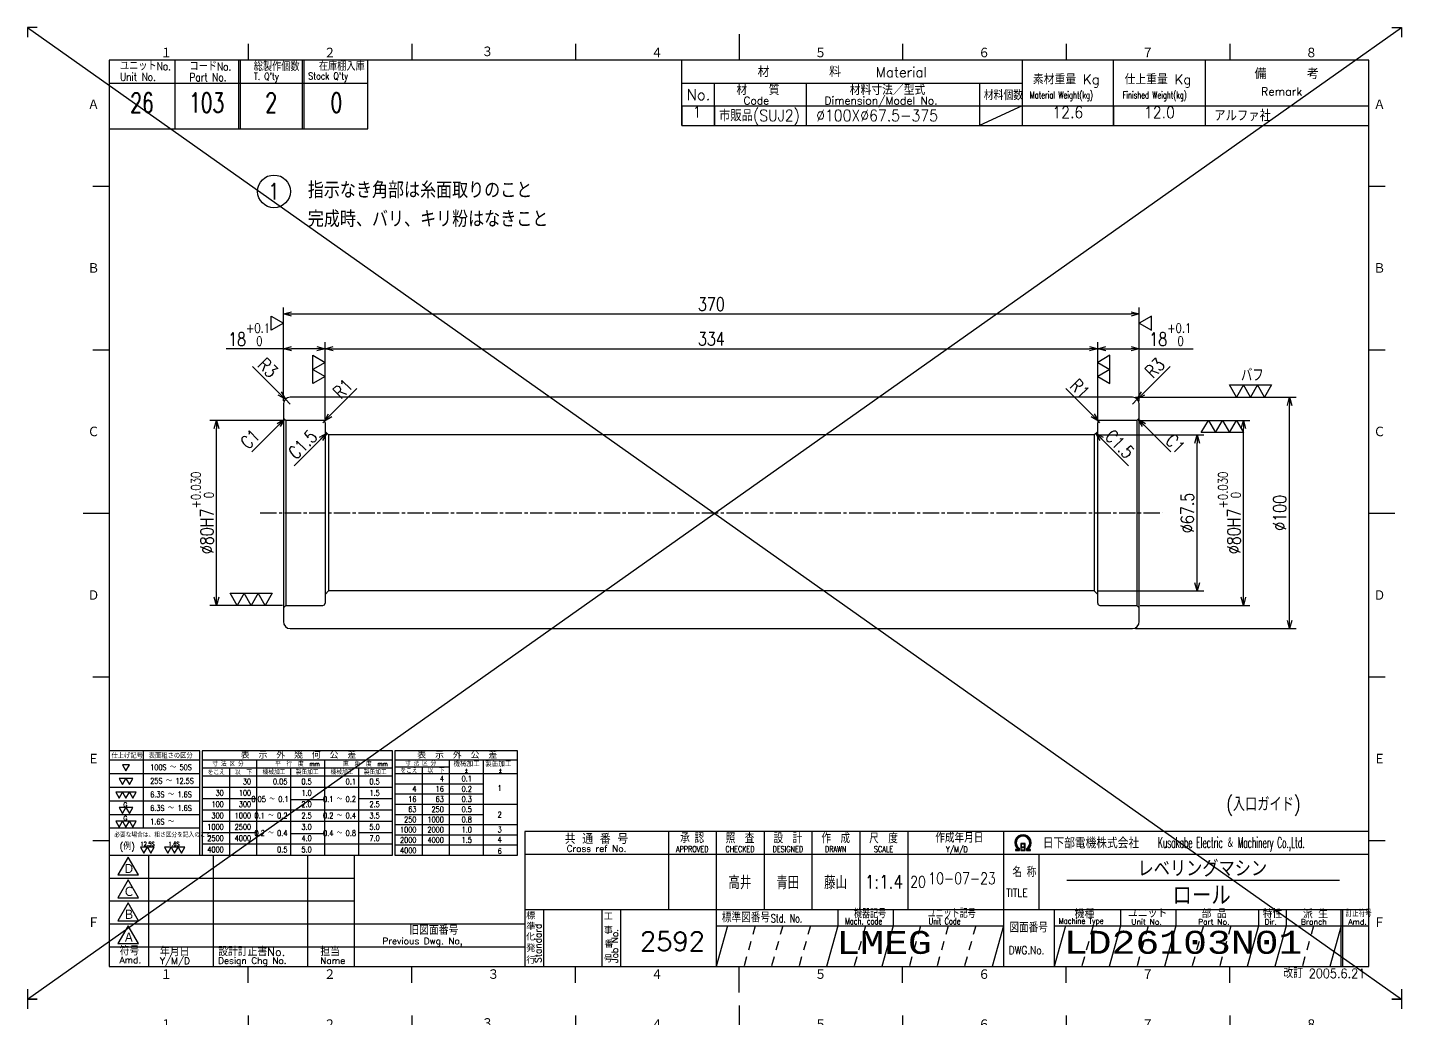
# Model space of a CAD drawing. Extents: x 0 to 594, y 0 to 840.
# Drawn here: x 0 to 594, y 412 to 840 of the extents above; entities that cross this region are included whole.
import ezdxf
from ezdxf.enums import TextEntityAlignment as Align

# ---------------------------------------------------------------- set-up
doc = ezdxf.new("R2010")
doc.units = 0
doc.header["$LTSCALE"] = 1.41421
doc.linetypes.add('GEN3A', pattern=[3.5, 2, -1.5])
doc.linetypes.add('GEN7A', pattern=[7.5, 5, -0.75, 1, -0.75])
doc.layers.get('0').update_dxf_attribs({"linetype": 'CONTINUOUS'})
doc.layers.get('DEFPOINTS').update_dxf_attribs({"linetype": 'CONTINUOUS'})
for name, color, linetype in [('2', 5, 'CONTINUOUS'), ('4', 3, 'CONTINUOUS'), ('5', 3, 'CONTINUOUS'), ('6', 52, 'CONTINUOUS'), ('7A', 4, 'GEN7A'), ('8', 1, 'CONTINUOUS'), ('RAHM2', 1, 'CONTINUOUS'), ('RAHM3', 52, 'CONTINUOUS')]:
    doc.layers.add(name, color=color, linetype=linetype)
doc.styles.add('DIMENSION', font='monotxt.shx', dxfattribs={"bigfont": 'bigfont.shx'})
doc.styles.get("Standard").update_dxf_attribs({"font": 'romans.shx', "width": 0.8, "bigfont": 'extfont.shx'})
doc.dimstyles.new('GEN-ISO', dxfattribs={"dimscale": 1.41421, "dimtxt": 4, "dimasz": 2.5, "dimexe": 2, "dimexo": 1, "dimgap": 1, "dimtad": 3, "dimdec": 3, "dimrnd": 0.001, "dimdsep": 46, "dimtxsty": 'Standard', "dimblk": 'OPEN30', "dimcen": 0, "dimclrt": 52, "dimadec": 0, "dimazin": 0, "dimtp": 0.1, "dimtm": 0.1, "dimtfac": 0.6, "dimtdec": 3, "dimtmove": 0, "dimatfit": 3, "dimldrblk": 'OPEN30', "dimfxl": 1, "dimarcsym": 0})
doc.dimstyles.new('GEN-ISO$4', dxfattribs={"dimscale": 1.41421, "dimtxt": 4, "dimasz": 2.5, "dimexe": 2, "dimexo": 1, "dimgap": 1, "dimtad": 1, "dimdec": 3, "dimrnd": 0.001, "dimdsep": 46, "dimtxsty": 'Standard', "dimblk": 'OPEN30', "dimcen": 0, "dimclrt": 52, "dimadec": 0, "dimazin": 0, "dimtp": 0.1, "dimtm": 0.1, "dimtfac": 0.6, "dimtdec": 3, "dimtmove": 0, "dimatfit": 3, "dimldrblk": 'OPEN30', "dimfxl": 1, "dimarcsym": 0})

# ---------------------------------------------------------------- blocks, each defined once
blk = doc.blocks.new('1A3ﾌﾞﾋﾝ')
at = {"layer": 'RAHM2', "color": 5, "linetype": 'Continuous'}
for p, q in [((3, 297), (0, 297)), ((0, 297), (0, 294)), ((217.5, 295), (217.5, 287)), ((417, 297), (420, 297)), ((420, 297), (420, 294)), ((67.5, 292), (67.5, 287)), ((117.5, 292), (117.5, 287)), ((167.5, 292), (167.5, 287)), ((267.5, 292), (267.5, 287)), ((317.5, 292), (317.5, 287)), ((367.5, 292), (367.5, 287)), ((410, 287), (25, 287)), ((25, 287), (25, 10)), ((104, 266), (104, 287)), ((410, 10), (410, 287)), ((25, 266), (64.5, 266)), ((64.5, 266), (104, 266)), ((20, 248.5), (25, 248.5)), ((410, 248.5), (415, 248.5)), ((20, 198.5), (25, 198.5)), ((410, 198.5), (415, 198.5)), ((17, 148.5), (25, 148.5)), ((410, 148.5), (418, 148.5)), ((20, 98.5), (25, 98.5)), ((410, 98.5), (415, 98.5)), ((20, 48.5), (25, 48.5)), ((410, 48.5), (415, 48.5)), ((25, 10), (410, 10)), ((67.5, 5), (67.5, 10)), ((117.5, 5), (117.5, 10)), ((217.5, 2), (217.5, 10)), ((267.5, 5), (267.5, 10)), ((317.5, 5), (317.5, 10)), ((367.5, 5), (367.5, 10)), ((0, 3), (0, 0)), ((0, 0), (3, 0)), ((420, 0), (417, 0)), ((420, 3), (420, 0))]:
    blk.add_line(p, q, dxfattribs=at)
at = {"layer": 'RAHM2', "color": 7, "linetype": 'Continuous'}
for p, q in [((45, 287), (45, 266)), ((64.5, 287), (64.5, 266)), ((65, 287), (65, 266)), ((84, 287), (84, 266)), ((84.5, 287), (84.5, 266)), ((200, 267), (200, 287)), ((304, 287), (304, 267)), ((332, 267), (332, 287)), ((360, 287), (360, 267)), ((25, 280), (64.5, 280)), ((64.5, 280), (104, 280)), ((200, 280), (304, 280)), ((210, 267), (210, 280)), ((238, 280), (238, 267)), ((291, 280), (291, 267)), ((200, 273), (410, 273)), ((304, 273), (291, 267)), ((200, 267), (410, 267)), ((195.93, 51.26), (195.93, 27.42)), ((210.55, 51.26), (210.55, 10)), ((225.18, 51.26), (225.18, 27.42)), ((239.8, 51.26), (239.8, 27.42)), ((254.43, 51.26), (254.43, 27.42)), ((269.05, 51.26), (269.05, 27.42)), ((298.3, 51.26), (298.3, 10)), ((25, 44), (100, 44)), ((37, 44), (37, 10)), ((56.8, 44), (56.8, 10)), ((85.6, 44), (85.6, 10)), ((100, 10), (100, 44)), ((152.05, 44.26), (410, 44.26)), ((269.05, 44.26), (269.05, 27.42)), ((298.3, 44.26), (298.3, 44.26)), ((309.17, 44.26), (309.17, 27.42)), ((25, 37), (100, 37)), ((25, 30), (100, 30)), ((152.05, 27.42), (410, 27.42)), ((157.77, 27.42), (157.77, 10)), ((175.59, 27.42), (175.59, 10)), ((181.3, 27.42), (181.3, 10)), ((247.73, 27.42), (247.73, 22.42)), ((264.59, 27.42), (264.59, 22.42)), ((313.83, 27.42), (313.83, 10)), ((334.15, 27.42), (334.15, 22.42)), ((351, 27.42), (351, 22.42)), ((376.29, 27.42), (376.29, 22.42)), ((384.72, 27.42), (384.72, 22.42)), ((401.57, 10), (401.57, 27.42)), ((402.07, 10), (402.07, 27.42)), ((25, 23), (100, 23)), ((100, 23), (152.05, 23)), ((210.55, 22.42), (298.3, 22.42)), ((313.83, 22.42), (410, 22.42)), ((25, 16), (100, 16)), ((100, 16), (152.05, 16)), ((167.5, 5), (167.5, 10))]:
    blk.add_line(p, q, dxfattribs=at)
at = {"layer": 'RAHM2', "color": 3, "linetype": 'Continuous'}
for p, q in [((317.73, 36.35), (401.03, 36.35)), ((214.02, 22.42), (210.55, 10)), ((247.73, 22.42), (244.26, 10)), ((264.59, 22.42), (261.12, 10)), ((298.3, 22.42), (294.83, 10)), ((334.15, 22.42), (330.68, 10)), ((351, 22.42), (347.54, 10)), ((376.29, 22.42), (372.82, 10)), ((384.72, 22.42), (381.25, 10))]:
    blk.add_line(p, q, dxfattribs=at)
at = {"layer": 'RAHM2', "color": 3, "linetype": 'GEN3A'}
for p, q in [((222.44, 22.42), (218.98, 10)), ((230.87, 22.42), (227.41, 10)), ((239.3, 22.42), (235.84, 10)), ((256.16, 22.42), (252.69, 10)), ((273.01, 22.42), (269.55, 10)), ((281.44, 22.42), (277.98, 10)), ((289.87, 22.42), (286.41, 10)), ((325.72, 22.42), (322.25, 10)), ((342.57, 22.42), (339.11, 10)), ((359.43, 22.42), (355.97, 10)), ((367.86, 22.42), (364.39, 10)), ((393.14, 22.42), (389.68, 10))]:
    blk.add_line(p, q, dxfattribs=at)
at = {"layer": 'RAHM2', "color": 5, "linetype": 'Continuous'}
blk.add_lwpolyline([(410, 51.26), (152.05, 51.26), (152.05, 10)], dxfattribs=at)
at = {"layer": 'RAHM2', "color": 7, "linetype": 'Continuous'}
for points in [[(303.62, 47.51), (303.62, 45.4), (304.92, 45.4), (304.92, 47.51), (303.62, 47.51)], [(303.77, 47.36), (303.77, 46.53), (304.77, 46.53), (304.77, 47.36), (303.77, 47.36)], [(304.77, 46.38), (304.77, 45.55), (303.77, 45.55), (303.77, 46.38), (304.77, 46.38)], [(302.02, 45.4), (303.22, 45.4), (303.22, 46.01)], [(302.02, 45.58), (302.97, 45.58), (302.97, 45.91)], [(302.72, 45.82), (302.72, 45.75), (302.02, 45.75), (302.02, 45.4)], [(305.32, 45.98), (305.32, 45.4), (306.58, 45.4), (306.58, 45.75), (305.85, 45.75), (305.85, 45.8)], [(305.57, 45.87), (305.57, 45.58), (306.58, 45.58)]]:
    blk.add_lwpolyline(points, dxfattribs=at)
for points in [[(30.79, 43.41), (27.65, 37.97), (33.92, 37.97)], [(30.79, 36.41), (27.65, 30.97), (33.92, 30.97)], [(30.79, 29.41), (27.65, 23.97), (33.92, 23.97)], [(30.79, 22.41), (27.65, 16.97), (33.92, 16.97)]]:
    blk.add_lwpolyline(points, close=True, dxfattribs=at)
at = {"layer": 'RAHM2', "color": 3, "linetype": 'Continuous'}
for points in [[(317.29, 22.42), (313.83, 10)], [(401.57, 22.42), (401.57, 22.42), (398.11, 10)]]:
    blk.add_lwpolyline(points, dxfattribs=at)
at = {"layer": 'RAHM2', "color": 7, "linetype": 'Continuous'}
for radius, start, end in [(2.5, 308.2706, 230.8952), (2.28, 303.9949, 234.4013), (2.06, 299.8294, 238.4756)]:
    blk.add_arc((304.3, 47.76), radius, start, end, dxfattribs=at)
at = {"layer": '4', "width": 0.9}
blk.add_text('改訂 2005.6.21', height=2.8, dxfattribs=at).set_placement((408.91, 6.44), align=Align.RIGHT)
at = {"layer": 'RAHM2', "color": 5, "linetype": 'Continuous'}
for s, p in [('１', (40.6, 287.58)), ('２', (90.6, 287.58)), ('４', (190.6, 287.58)), ('５', (240.6, 287.58)), ('６', (290.6, 287.58)), ('７', (340.6, 287.58)), ('８', (390.6, 287.58)), ('Ａ', (18.36, 271.74)), ('Ａ', (411.44, 271.74)), ('Ｂ', (18.36, 221.74)), ('Ｂ', (411.44, 221.74)), ('Ｃ', (18.36, 171.74)), ('Ｃ', (411.44, 171.74)), ('Ｄ', (18.36, 121.74)), ('Ｄ', (411.44, 121.74)), ('Ｅ', (18.36, 71.74)), ('Ｅ', (411.44, 71.74)), ('Ｆ', (18.36, 21.74)), ('Ｆ', (411.44, 21.74)), ('１', (40.6, 5.87)), ('２', (90.6, 5.87)), ('３', (140.6, 5.87)), ('４', (190.6, 5.87)), ('５', (240.6, 5.87)), ('６', (290.6, 5.87)), ('７', (340.6, 5.87))]:
    blk.add_text(s, height=3.31, dxfattribs=at).set_placement(p)
blk.add_text('３', height=3.31, dxfattribs=at).set_placement((140.6, 289.58), align=Align.MIDDLE)
at = {"layer": 'RAHM2', "color": 7, "linetype": 'Continuous'}
for s, height, width, p in [('ユニットNo.', 2.5, 0.8, (28.29, 283.92)), ('コードNo.', 2.5, 0.8, (49.52, 283.81)), ('総製作個数', 2.5, 0.8, (69.17, 283.72)), ('在庫棚入庫', 2.5, 0.8, (89.08, 283.82)), ('Unit No.', 2.5, 0.8, (28.29, 280.64)), ('Part No.', 2.5, 0.8, (49.52, 280.53)), ("T. Q'ty", 2.2, 0.8, (69.17, 280.96)), ("Stock Q'ty", 2.2, 0.8, (85.8, 281.06)), ('材料個数', 3, 0.8, (292.32, 274.79)), ('Material Weight(kg)', 2.2, 0.68, (306.37, 275.25)), ('Finished Weight(kg)', 2.2, 0.68, (334.74, 275.25)), ('作成年月日', 3, 0.7, (277.49, 47.82)), ('Y/M/D', 1.8, 0.8, (280.79, 44.87)), ('Kusakabe Electric ＆ Machinery Co.,Ltd.', 3.3108, 0.5, (345.56, 46.19)), ('名 称', 3, 0.7, (301.06, 37.33)), ('20', 3.5, 0.8, (269.81, 34.08)), ('TITLE', 2.5, 0.8, (299.18, 31.25)), ('標準図番号', 3, 0.7, (212.26, 23.44)), ('Std. No.', 2.5, 0.7, (227.23, 23.44)), ('機器記号', 2.5, 0.7, (252.65, 24.77)), ('ユニット記号', 2.5, 0.7, (275.14, 24.85)), ('訂正符号', 2, 0.7, (403.01, 25.16)), ('Mach. code', 2, 0.7, (249.86, 22.83)), ('Unit Code', 2, 0.7, (275.45, 22.83)), ('図面番号', 3, 0.7, (300.15, 20.37)), ('Machine Type', 1.7, 0.9, (315.15, 23.05))]:
    blk.add_text(s, height=height, dxfattribs=dict(at, width=width)).set_placement(p)
for s, height, p in [('材\u3000\u3000\u3000\u3000\u3000料', 3.311, (223.18, 281.82)), ('Material', 3, (259.34, 281.82)), ('素材重量 Kg', 3, (307.35, 279.63)), ('仕上重量 Kg', 3, (335.35, 279.63)), ('備     考', 3.311, (375.08, 281.21)), ('No.', 3.311, (201.5, 274.82)), ('材\u3000\u3000質', 3, (216.68, 276.39)), ('材料寸法／型式', 3, (251.33, 276.39)), ('Remark', 2.5, (377.03, 276.16)), ('Code', 2.4, (218.82, 273.45)), ('Dimension/Model No.', 2.4, (243.65, 273.45)), ('Ｄ', 3.2, (29.23, 38.2)), ('Ｃ', 3.2, (29.23, 31.2)), ('Ｂ', 3.2, (29.23, 24.2)), ('標', 2, (152.44, 24.43)), ('工', 2, (176.15, 24.24)), ('機種', 2.4, (320.08, 24.76)), ('ユニット', 2.4, (336.39, 24.96)), ('部 品', 2.4, (358.93, 24.79)), ('特性', 2.4, (377.55, 24.78)), ('派 生', 2.4, (389.89, 24.72)), ('旧図面番号', 2.5, (116.71, 19.69)), ('準', 2, (152.47, 21.11)), ('事', 2, (176.17, 19.92)), ('Unit No.', 1.7, (337.39, 22.76)), ('Part No.', 1.7, (357.81, 22.76)), ('Dir.', 1.7, (378.09, 22.76)), ('Branch', 1.7, (389.24, 22.76)), ('Amd.', 1.7, (403.74, 22.76)), ('Ａ', 3.2, (29.23, 17.2)), ('Previous Dwg. No,', 2, (108.5, 16.75)), ('化', 2, (152.37, 17.95)), ('番', 2, (176.31, 15.76)), ('Amd.', 2, (28.17, 10.93)), ('符号', 2.5, (28.17, 13.37)), ('Y/M/D', 2, (40.49, 10.7)), ('年月日', 2.5, (40.49, 13.14)), ('設計訂正書No.', 2.5, (58.29, 13.18)), ('Design Chg No.', 2, (58.29, 10.75)), ('担当', 2.5, (89.5, 13.18)), ('Name', 2, (89.5, 10.75)), ('行', 2, (152.46, 10.82)), ('発', 2, (152.46, 14.47)), ('号', 2, (176.11, 11.28))]:
    blk.add_text(s, height=height, dxfattribs=at).set_placement(p)
for s, height, p in [('共 通 番 号', 3, (173.93, 49.14)), ('Cross ref No.', 2, (173.93, 46.01))]:
    blk.add_text(s, height=height, dxfattribs=at).set_placement(p, align=Align.MIDDLE)
for s, height, width, p in [('承 認', 3, 0.7, (203.18, 49.35)), ('照  査', 3, 0.7, (217.8, 49.35)), ('設  計', 3, 0.7, (232.43, 49.35)), ('作  成', 3, 0.7, (247.05, 49.35)), ('尺  度', 3, 0.7, (261.67, 49.35)), ('APPROVED', 1.8, 0.8, (203.18, 45.85)), ('CHECKED', 1.8, 0.8, (217.8, 45.85)), ('DESIGNED', 1.8, 0.8, (232.43, 45.85)), ('DRAWN', 1.8, 0.8, (247.05, 45.85)), ('SCALE', 1.8, 0.8, (261.67, 45.85)), ('DWG.No.', 2.5, 0.8, (305.41, 14.96))]:
    blk.add_text(s, height=height, dxfattribs=dict(at, width=width)).set_placement(p, align=Align.MIDDLE)
at = {"layer": 'RAHM2', "color": 7, "linetype": 'Continuous', "width": 0.844147}
blk.add_text('日下部電機株式会社', height=3.311, dxfattribs=at).set_placement((310.35, 46.06), (339.79, 46.06), align=Align.FIT)
at = {"layer": 'RAHM2', "color": 7, "linetype": 'Continuous'}
for s, p in [('Standard', (157.07, 11.05)), ('Job No.', (180.5, 11.05))]:
    blk.add_text(s, height=2, rotation=90, dxfattribs=at).set_placement(p)
at = {"layer": 'RAHM2', "color": 5, "linetype": 'Continuous', "width": 0.7}
for tag, p in [('HEADER3', (35, 274.01)), ('HEADER4', (54.75, 274)), ('HEADER15', (74.49, 274)), ('HEADER16', (94.43, 274))]:
    blk.add_attdef(tag, text='', height=6, dxfattribs=at).set_placement(p, align=Align.MIDDLE)
at = {"layer": 'RAHM2', "color": 7, "linetype": 'Continuous'}
blk.add_attdef('HEADER5', text='', height=2.5, dxfattribs=at).set_placement((63.69, 267.1), align=Align.BOTTOM_RIGHT)
for tag, height, width, p in [('HEADER1', 5, 0.9, (359.12, 40.15)), ('HEADER25', 3.2, 0.63, (46.91, 40.38)), ('HEADER23', 3.33, 0.8, (71.4, 40.2)), ('HEADER24', 3.5, 0.8, (92.57, 40.22)), ('HEADER7', 5, 0.8, (174.38, 35.8)), ('GEN-TITLE-SCA', 4, 0.85, (261.79, 35.85)), ('HEADER22', 3.2, 0.63, (46.91, 33.38)), ('HEADER20', 3.33, 0.8, (71.4, 33.2)), ('HEADER21', 3.5, 0.8, (92.57, 33.22)), ('HEADER2', 6, 0.9, (358.89, 31.68)), ('HEADER19', 3.2, 0.63, (46.91, 26.38)), ('HEADER17', 3.33, 0.8, (71.4, 26.2)), ('HEADER18', 3.5, 0.8, (92.57, 26.22)), ('HEADER11', 3.2, 0.63, (46.91, 19.38)), ('HEADER9', 3.33, 0.8, (71.4, 19.2)), ('HEADER10', 3.5, 0.8, (92.57, 19.22)), ('HEADER14', 3.31, 0.8, (126.54, 12.82))]:
    blk.add_attdef(tag, text='', height=height, dxfattribs=dict(at, width=width)).set_placement(p, align=Align.MIDDLE)
for tag, p in [('HEADER27', (232.45, 36.09)), ('HEADER26', (247.07, 36.09))]:
    blk.add_attdef(tag, text='', height=4, dxfattribs=at).set_placement(p, align=Align.MIDDLE)
at = {"layer": 'RAHM2', "color": 7, "linetype": 'Continuous', "width": 0.8}
blk.add_attdef('GEN-TITLE-DAT', text='', height=3.5, dxfattribs=at).set_placement((275.35, 34.1), align=Align.BOTTOM_LEFT)
at = {"layer": 'RAHM2', "color": 5, "linetype": 'Continuous'}
blk.add_attdef('HEADER6', text='', height=5.8, dxfattribs=at).set_placement((207.09, 13.03), align=Align.BOTTOM_RIGHT)
at = {"layer": 'RAHM2', "color": 5, "linetype": 'Continuous', "style": 'DIMENSION', "width": 1.2}
for tag, p in [('HEADER13', (213.56, 11.75)), ('HEADER12', (247.26, 11.72)), ('GEN-TITLE-DWG', (316.79, 11.74))]:
    blk.add_attdef(tag, text='', height=7.02, dxfattribs=at).set_placement(p, align=Align.BOTTOM_LEFT)
at = {"layer": 'RAHM2', "color": 5, "linetype": 'Continuous', "style": 'DIMENSION'}
blk.add_attdef('HEADER8', text='', height=7.02, dxfattribs=at).set_placement((408.58, 11.71), align=Align.BOTTOM_RIGHT)
blk = doc.blocks.new('_Open30')
at = {"color": 0, "linetype": 'ByBlock', "lineweight": -2}
for p, q in [((-1, 0.27), (0, 0)), ((0, 0), (-1, -0.27)), ((0, 0), (-1, 0))]:
    blk.add_line(p, q, dxfattribs=at)
blk = doc.blocks.new('*D25')
at = {"layer": '5', "color": 0, "lineweight": -2, "transparency": 16777216}
for p, q in [((462.62, 670.61), (462.62, 704.02)), ((466.15, 701.19), (477.08, 701.19)), ((480.62, 678.61), (480.62, 704.02)), ((480.62, 701.19), (503.91, 701.19))]:
    blk.add_line(p, q, dxfattribs=at)
at = {"layer": 'DEFPOINTS', "color": 0, "transparency": 16777216}
for p in [(480.62, 701.19), (480.62, 677.19), (462.62, 669.19)]:
    blk.add_point(p, dxfattribs=at)
at = {"layer": '5', "color": 0, "lineweight": -2, "transparency": 16777216, "xscale": 3.535525, "yscale": 3.535525, "zscale": 3.535525, "rotation": 180}
blk.add_blockref('_Open30', (462.62, 701.19), dxfattribs=at)
at = {"layer": '5', "color": 0, "lineweight": -2, "transparency": 16777216, "xscale": 3.535525, "yscale": 3.535525, "zscale": 3.535525}
blk.add_blockref('_Open30', (480.62, 701.19), dxfattribs=at)
at = {"layer": '5', "color": 52, "transparency": 16777216, "insert": (494.03, 707.28), "char_height": 5.6568, "attachment_point": 5}
blk.add_mtext('18\\H4;\\S+0.1^   0;', dxfattribs=at)
blk = doc.blocks.new('*D26')
at = {"layer": '5', "color": 0, "lineweight": -2, "transparency": 16777216}
for p, q in [((462.53, 663.94), (508.45, 663.94)), ((505.62, 599.98), (505.62, 660.41)), ((462.53, 596.44), (508.45, 596.44))]:
    blk.add_line(p, q, dxfattribs=at)
at = {"layer": 'DEFPOINTS', "color": 0, "transparency": 16777216}
for p in [(461.12, 663.94), (505.62, 663.94), (461.12, 596.44)]:
    blk.add_point(p, dxfattribs=at)
at = {"layer": '5', "color": 0, "lineweight": -2, "transparency": 16777216, "xscale": 3.535525, "yscale": 3.535525, "zscale": 3.535525}
for p, rotation in [((505.62, 663.94), 90), ((505.62, 596.44), 270)]:
    blk.add_blockref('_Open30', p, dxfattribs=dict(at, rotation=rotation))
at = {"layer": '5', "color": 52, "transparency": 16777216, "insert": (501.38, 630.19), "char_height": 5.657, "attachment_point": 5, "rotation": 90}
blk.add_mtext('%%C67.5', dxfattribs=at)
blk = doc.blocks.new('*D27')
at = {"layer": '5', "color": 0, "lineweight": -2, "transparency": 16777216}
for p, q in [((481.03, 670.19), (528.45, 670.19)), ((525.62, 593.73), (525.62, 666.66)), ((481.03, 590.19), (528.45, 590.19))]:
    blk.add_line(p, q, dxfattribs=at)
at = {"layer": 'DEFPOINTS', "color": 0, "transparency": 16777216}
for p in [(479.62, 670.19), (525.62, 670.19), (479.62, 590.19)]:
    blk.add_point(p, dxfattribs=at)
at = {"layer": '5', "color": 0, "lineweight": -2, "transparency": 16777216, "xscale": 3.535525, "yscale": 3.535525, "zscale": 3.535525}
for p, rotation in [((525.62, 670.19), 90), ((525.62, 590.19), 270)]:
    blk.add_blockref('_Open30', p, dxfattribs=dict(at, rotation=rotation))
at = {"layer": '5', "color": 52, "transparency": 16777216, "insert": (519.54, 630.19), "char_height": 5.6568, "attachment_point": 5, "rotation": 90}
blk.add_mtext('%%C80H7\\H4;\\S+0.030^   0;', dxfattribs=at)
blk = doc.blocks.new('*D28')
at = {"layer": '5', "color": 0, "lineweight": -2, "transparency": 16777216}
for p, q in [((110.21, 670.19), (78.88, 670.19)), ((81.7, 593.73), (81.7, 666.66)), ((110.21, 590.19), (78.88, 590.19))]:
    blk.add_line(p, q, dxfattribs=at)
at = {"layer": 'DEFPOINTS', "color": 0, "transparency": 16777216}
for p in [(81.7, 670.19), (111.62, 670.19), (111.62, 590.19)]:
    blk.add_point(p, dxfattribs=at)
at = {"layer": '5', "color": 0, "lineweight": -2, "transparency": 16777216, "xscale": 3.535525, "yscale": 3.535525, "zscale": 3.535525}
for p, rotation in [((81.7, 670.19), 90), ((81.7, 590.19), 270)]:
    blk.add_blockref('_Open30', p, dxfattribs=dict(at, rotation=rotation))
at = {"layer": '5', "color": 52, "transparency": 16777216, "insert": (75.62, 630.19), "char_height": 5.6568, "attachment_point": 5, "rotation": 90}
blk.add_mtext('%%C80H7\\H4;\\S+0.030^   0;', dxfattribs=at)
blk = doc.blocks.new('*D29')
at = {"layer": '5', "color": 0, "lineweight": -2, "transparency": 16777216}
for p, q in [((128.62, 670.61), (128.62, 704.02)), ((132.15, 701.19), (459.08, 701.19)), ((462.62, 670.61), (462.62, 704.02))]:
    blk.add_line(p, q, dxfattribs=at)
at = {"layer": 'DEFPOINTS', "color": 0, "transparency": 16777216}
for p in [(462.62, 701.19), (128.62, 669.19), (462.62, 669.19)]:
    blk.add_point(p, dxfattribs=at)
at = {"layer": '5', "color": 0, "lineweight": -2, "transparency": 16777216, "xscale": 3.535525, "yscale": 3.535525, "zscale": 3.535525, "rotation": 180}
blk.add_blockref('_Open30', (128.62, 701.19), dxfattribs=at)
at = {"layer": '5', "color": 0, "lineweight": -2, "transparency": 16777216, "xscale": 3.535525, "yscale": 3.535525, "zscale": 3.535525}
blk.add_blockref('_Open30', (462.62, 701.19), dxfattribs=at)
at = {"layer": '5', "color": 52, "transparency": 16777216, "insert": (295.62, 705.44), "char_height": 5.657, "attachment_point": 5}
blk.add_mtext('334', dxfattribs=at)
blk = doc.blocks.new('*D30')
at = {"layer": '5', "color": 0, "lineweight": -2, "transparency": 16777216}
for p, q in [((110.62, 701.19), (85.93, 701.19)), ((110.62, 678.61), (110.62, 704.02)), ((125.08, 701.19), (114.15, 701.19)), ((128.62, 670.61), (128.62, 704.02))]:
    blk.add_line(p, q, dxfattribs=at)
at = {"layer": 'DEFPOINTS', "color": 0, "transparency": 16777216}
for p in [(110.62, 701.19), (110.62, 677.19), (128.62, 669.19)]:
    blk.add_point(p, dxfattribs=at)
at = {"layer": '5', "color": 0, "lineweight": -2, "transparency": 16777216, "xscale": 3.535525, "yscale": 3.535525, "zscale": 3.535525, "rotation": 180}
blk.add_blockref('_Open30', (110.62, 701.19), dxfattribs=at)
at = {"layer": '5', "color": 0, "lineweight": -2, "transparency": 16777216, "xscale": 3.535525, "yscale": 3.535525, "zscale": 3.535525}
blk.add_blockref('_Open30', (128.62, 701.19), dxfattribs=at)
at = {"layer": '5', "color": 52, "transparency": 16777216, "insert": (95.81, 707.28), "char_height": 5.6568, "attachment_point": 5}
blk.add_mtext('18\\H4;\\S+0.1^   0;', dxfattribs=at)
blk = doc.blocks.new('*D31')
at = {"layer": '5', "color": 0, "lineweight": -2, "transparency": 16777216}
for p, q in [((110.62, 678.61), (110.62, 719.02)), ((480.62, 678.61), (480.62, 719.02)), ((114.15, 716.19), (477.08, 716.19))]:
    blk.add_line(p, q, dxfattribs=at)
at = {"layer": 'DEFPOINTS', "color": 0, "transparency": 16777216}
for p in [(480.62, 716.19), (110.62, 677.19), (480.62, 677.19)]:
    blk.add_point(p, dxfattribs=at)
at = {"layer": '5', "color": 0, "lineweight": -2, "transparency": 16777216, "xscale": 3.535525, "yscale": 3.535525, "zscale": 3.535525, "rotation": 180}
blk.add_blockref('_Open30', (110.62, 716.19), dxfattribs=at)
at = {"layer": '5', "color": 0, "lineweight": -2, "transparency": 16777216, "xscale": 3.535525, "yscale": 3.535525, "zscale": 3.535525}
blk.add_blockref('_Open30', (480.62, 716.19), dxfattribs=at)
at = {"layer": '5', "color": 52, "transparency": 16777216, "insert": (295.62, 720.44), "char_height": 5.657, "attachment_point": 5}
blk.add_mtext('370', dxfattribs=at)
blk = doc.blocks.new('*D32')
at = {"layer": '5', "color": 0, "lineweight": -2, "transparency": 16777216}
for p, q in [((97.31, 693.49), (109, 681.81)), ((113.62, 677.19), (111.5, 679.31))]:
    blk.add_line(p, q, dxfattribs=at)
at = {"layer": 'DEFPOINTS', "color": 0, "transparency": 16777216}
for p in [(111.5, 679.31), (113.62, 677.19)]:
    blk.add_point(p, dxfattribs=at)
at = {"layer": '5', "color": 0, "lineweight": -2, "transparency": 16777216, "xscale": 3.535525, "yscale": 3.535525, "zscale": 3.535525, "rotation": 315.0265595868591}
blk.add_blockref('_Open30', (111.5, 679.31), dxfattribs=at)
at = {"layer": '5', "color": 52, "transparency": 16777216, "insert": (103.9, 692.91), "char_height": 5.657, "attachment_point": 5, "rotation": 315.02656}
blk.add_mtext('R3', dxfattribs=at)
blk = doc.blocks.new('*D33')
at = {"layer": '5', "color": 0, "lineweight": -2, "transparency": 16777216}
for p, q in [((142.41, 684.03), (130.82, 672.41)), ((127.62, 669.19), (128.33, 669.9))]:
    blk.add_line(p, q, dxfattribs=at)
at = {"layer": 'DEFPOINTS', "color": 0, "transparency": 16777216}
for p in [(127.62, 669.19), (128.33, 669.9)]:
    blk.add_point(p, dxfattribs=at)
at = {"layer": '5', "color": 0, "lineweight": -2, "transparency": 16777216, "xscale": 3.535525, "yscale": 3.535525, "zscale": 3.535525, "rotation": 225.0905281529247}
blk.add_blockref('_Open30', (128.33, 669.9), dxfattribs=at)
at = {"layer": '5', "color": 52, "transparency": 16777216, "insert": (136.28, 683.89), "char_height": 5.657, "attachment_point": 5, "rotation": 45.09053}
blk.add_mtext('R1', dxfattribs=at)
blk = doc.blocks.new('*D34')
at = {"layer": '5', "color": 0, "lineweight": -2, "transparency": 16777216}
for p, q in [((493.93, 693.49), (482.24, 681.81)), ((477.62, 677.19), (479.74, 679.31))]:
    blk.add_line(p, q, dxfattribs=at)
at = {"layer": 'DEFPOINTS', "color": 0, "transparency": 16777216}
for p in [(477.62, 677.19), (479.74, 679.31)]:
    blk.add_point(p, dxfattribs=at)
at = {"layer": '5', "color": 0, "lineweight": -2, "transparency": 16777216, "xscale": 3.535525, "yscale": 3.535525, "zscale": 3.535525, "rotation": 224.973440413144}
blk.add_blockref('_Open30', (479.74, 679.31), dxfattribs=at)
at = {"layer": '5', "color": 52, "transparency": 16777216, "insert": (487.34, 692.91), "char_height": 5.657, "attachment_point": 5, "rotation": 44.97344}
blk.add_mtext('R3', dxfattribs=at)
blk = doc.blocks.new('*D35')
at = {"layer": '5', "color": 0, "lineweight": -2, "transparency": 16777216}
for p, q in [((448.83, 684.03), (460.42, 672.41)), ((463.62, 669.19), (462.91, 669.9))]:
    blk.add_line(p, q, dxfattribs=at)
at = {"layer": 'DEFPOINTS', "color": 0, "transparency": 16777216}
for p in [(462.91, 669.9), (463.62, 669.19)]:
    blk.add_point(p, dxfattribs=at)
at = {"layer": '5', "color": 0, "lineweight": -2, "transparency": 16777216, "xscale": 3.535525, "yscale": 3.535525, "zscale": 3.535525, "rotation": 314.9094718470799}
blk.add_blockref('_Open30', (462.91, 669.9), dxfattribs=at)
at = {"layer": '5', "color": 52, "transparency": 16777216, "insert": (454.96, 683.89), "char_height": 5.657, "attachment_point": 5, "rotation": 314.90947}
blk.add_mtext('R1', dxfattribs=at)
blk = doc.blocks.new('STDBUHIN')
at = {"color": 7}
for p, q in [((0, 0), (0, -6)), ((10, 0), (10, -6)), ((38, 0), (38, -6)), ((91, 0), (91, -6)), ((104, 0), (104, -6)), ((132, 0), (132, -6)), ((160, 0), (160, -6)), ((0, -6), (210, -6))]:
    blk.add_line(p, q, dxfattribs=at)
at = {"layer": 'RAHM3', "color": 7, "width": 0.9}
for tag, p in [('1GENST', (4.710911, -4.609434)), ('4GENST', (96.434633, -4.658422)), ('5GENST', (118, -4.729)), ('6GENST', (146, -4.729))]:
    blk.add_attdef(tag, text='', height=3.5, dxfattribs=at).set_placement(p, align=Align.BOTTOM_CENTER)
at = {"layer": 'RAHM3', "color": 7}
for tag, p, width in [('2GENST', (11.373533, -4.658422), 0.8), ('3GENST', (41.070972, -4.658422), 0.8), ('7GENST', (162.759538, -4.671383), 0.9)]:
    blk.add_attdef(tag, p, '', height=3.5, dxfattribs=dict(at, width=width))
blk = doc.blocks.new('GENBALLOON1')
blk.add_circle((0, 0), 5)
at = {"flags": 1}
blk.add_attdef('GEN_PARENT', text='', height=2.5, dxfattribs=at).set_placement((0, 0), align=Align.MIDDLE)
blk.add_attdef('REF_NO', text='', height=3.5).set_placement((0, 0), align=Align.MIDDLE)
at = {"color": 7, "flags": 1}
for tag, p in [('5GENINF', (6.43, 0.96)), ('6GENINF', (6.43, 0.63)), ('7GENINF', (6.43, 0.3)), ('8GENINF', (6.43, -0.04)), ('9GENINF', (6.43, -0.37)), ('3GENINF', (6.43, -2.34)), ('4GENINF', (6.43, -2.67)), ('10GENINF', (6.43, -0.7)), ('11GENINF', (6.43, -1)), ('12GENINF', (6.43, -1.34)), ('13GENINF', (6.43, -1.67)), ('14GENINF', (6.43, -2)), ('15GENINF', (6.43, -3)), ('16GENINF', (6.43, -3.34)), ('17GENINF', (6.43, -3.7)), ('18GENINF', (6.43, -4.04)), ('19GENINF', (6.43, -4.37)), ('20GENINF', (6.43, -4.7)), ('21GENINF', (6.43, -5.04)), ('22GENINF', (6.43, -5.37))]:
    blk.add_attdef(tag, p, '', height=0.2, dxfattribs=at)
blk = doc.blocks.new('*D36')
at = {"layer": '5', "color": 0, "lineweight": -2, "transparency": 16777216}
for p, q in [((479.03, 680.19), (548.41, 680.19)), ((545.58, 583.73), (545.58, 676.66)), ((479.03, 580.19), (548.41, 580.19))]:
    blk.add_line(p, q, dxfattribs=at)
at = {"layer": 'DEFPOINTS', "color": 0, "transparency": 16777216}
for p in [(477.62, 680.19), (545.58, 680.19), (477.62, 580.19)]:
    blk.add_point(p, dxfattribs=at)
at = {"layer": '5', "color": 0, "lineweight": -2, "transparency": 16777216, "xscale": 3.535525, "yscale": 3.535525, "zscale": 3.535525}
for p, rotation in [((545.58, 680.19), 90), ((545.58, 580.19), 270)]:
    blk.add_blockref('_Open30', p, dxfattribs=dict(at, rotation=rotation))
at = {"layer": '5', "color": 52, "transparency": 16777216, "insert": (541.34, 630.19), "char_height": 5.657, "attachment_point": 5, "rotation": 90}
blk.add_mtext('%%C100', dxfattribs=at)
blk = doc.blocks.new('A$C32442AE9')
for p, q in [((10.5, 32.2), (10.5, 8.4)), ((0, 29.4), (28, 29.4)), ((28.7, 29.4), (87.5, 29.4)), ((28.7, 26.95), (87.5, 26.95)), ((37.1, 26.95), (37.1, 0)), ((45.5, 29.4), (45.5, 0)), ((56, 26.95), (56, 0)), ((66.5, 29.4), (66.5, 0)), ((77, 26.95), (77, 0)), ((88.2, 29.4), (126, 29.4)), ((88.2, 27.3), (105, 27.3)), ((96.6, 27.3), (96.6, 0)), ((105, 29.4), (105, 0)), ((115.5, 29.4), (115.5, 0)), ((28.7, 24.5), (87.5, 24.5)), ((88.2, 25.2), (126, 25.2)), ((0, 8.4), (28, 8.4))]:
    blk.add_line(p, q)
for points in [[(5.16, 26.02), (6.22, 27.86), (4.1, 27.86), (5.16, 26.02)], [(4.1, 21.82), (5.16, 23.66), (3.04, 23.66), (4.1, 21.82)], [(6.22, 21.82), (7.28, 23.66), (5.16, 23.66), (6.22, 21.82)], [(3.04, 17.62), (4.1, 19.46), (1.98, 19.46), (3.04, 17.62)], [(5.16, 17.62), (6.22, 19.46), (4.1, 19.46), (5.16, 17.62)], [(7.28, 17.62), (8.35, 19.46), (6.22, 19.46), (7.28, 17.62)], [(4.1, 12.86), (5.16, 14.69), (3.04, 14.69), (4.1, 12.86)], [(6.22, 12.86), (7.28, 14.69), (5.16, 14.69), (6.22, 12.86)], [(3.04, 8.66), (4.1, 10.49), (1.98, 10.49), (3.04, 8.66)], [(5.16, 8.66), (6.22, 10.49), (4.1, 10.49), (5.16, 8.66)], [(7.28, 8.66), (8.35, 10.49), (6.22, 10.49), (7.28, 8.66)], [(10.7, 0.61), (11.76, 2.45), (9.63, 2.45), (10.7, 0.61)], [(12.82, 0.61), (13.88, 2.45), (11.76, 2.45), (12.82, 0.61)], [(18.07, 0.61), (19.13, 2.45), (17.01, 2.45), (18.07, 0.61)], [(20.19, 0.61), (21.26, 2.45), (19.13, 2.45), (20.19, 0.61)], [(22.32, 0.61), (23.38, 2.45), (21.26, 2.45), (22.32, 0.61)]]:
    blk.add_lwpolyline(points, close=True)
at = {"layer": '2'}
for points in [[(0, 0), (28, 0), (28, 32.2), (0, 32.2)], [(28.7, 0), (87.5, 0), (87.5, 32.2), (28.7, 32.2)], [(88.2, 0), (126, 0), (126, 32.2), (88.2, 32.2)]]:
    blk.add_lwpolyline(points, close=True, dxfattribs=at)
at = {"layer": '4'}
for p, q in [((0, 25.2), (28, 25.2)), ((88.2, 22.05), (115.5, 22.05)), ((0, 21), (28, 21)), ((28.7, 21), (87.5, 21)), ((28.7, 17.5), (45.5, 17.5)), ((56, 17.15), (66.5, 17.15)), ((77, 17.5), (87.5, 17.5)), ((88.2, 18.9), (115.5, 18.9)), ((0, 16.8), (28, 16.8)), ((28.7, 14), (87.5, 14)), ((88.2, 15.75), (126, 15.75)), ((0, 12.6), (28, 12.6)), ((28.7, 10.5), (87.5, 10.5)), ((88.2, 12.6), (115.5, 12.6)), ((88.2, 9.45), (126, 9.45)), ((28.7, 7), (45.5, 7)), ((56, 6.65), (66.5, 6.65)), ((77, 7), (87.5, 7)), ((88.2, 6.3), (126, 6.3)), ((28.7, 3.5), (87.5, 3.5)), ((88.2, 3.15), (126, 3.15))]:
    blk.add_line(p, q, dxfattribs=at)
at = {"width": 0.9}
for s, height, p in [('仕上げ記号', 1.54, (5.53, 29.91)), ('表面粗さの区分', 1.54, (18.98, 29.91)), ('をこえ', 1.4, (33.04, 24.85)), ('寸 法 区 分', 1.4, (36.67, 27.45)), ('以\u3000下', 1.4, (41.44, 24.85)), ('機械加工', 1.4, (50.85, 24.93)), ('平\u3000行\u3000度\u3000mm', 1.4, (58.11, 27.45)), ('製缶加工', 1.4, (61.11, 24.93)), ('機械加工', 1.4, (71.85, 24.93)), ('直\u3000角\u3000度\u3000mm', 1.4, (79.11, 27.45)), ('製缶加工', 1.4, (82.11, 24.93)), ('をこえ', 1.4, (92.54, 25.38)), ('寸 法 区 分', 1.4, (96.17, 27.62)), ('以\u3000下', 1.4, (100.94, 25.38)), ('機械加工', 1.61, (110.35, 27.35)), ('%%P', 1.4, (110.27, 25.48)), ('製缶加工', 1.61, (120.13, 27.35)), ('%%P', 1.4, (120.77, 25.48))]:
    blk.add_text(s, height=height, dxfattribs=at).set_placement(p, align=Align.CENTER)
for s, p in [('表\u3000示\u3000外\u3000幾\u3000何\u3000公\u3000差', (58.43, 29.86)), ('表\u3000示\u3000外\u3000公\u3000差', (107.45, 29.86))]:
    blk.add_text(s, height=1.96).set_placement(p, align=Align.CENTER)
for s, height, width, p in [('100S ～ 50S', 1.75, 0.8, (12.64, 26.26)), ('25S ～ 12.5S', 1.75, 0.8, (12.64, 22.06)), ('0.1', 1.75, 0.8, (108.79, 22.73)), ('0.2', 1.75, 0.8, (108.79, 19.58)), ('1', 1.75, 0.8, (119.92, 19.81)), ('6.3S ～ 1.6S', 1.75, 0.8, (12.64, 17.86)), ('0.3', 1.75, 0.8, (108.79, 16.43)), ('6.3S ～ 1.6S', 1.75, 0.8, (12.64, 13.66)), ('0.5', 1.75, 0.8, (108.79, 13.28)), ('2', 1.75, 0.8, (119.92, 11.65)), ('1.6S ～ ', 1.75, 0.8, (12.64, 9.46)), ('0.8', 1.75, 0.8, (108.79, 10.13)), ('1.0', 1.75, 0.8, (108.79, 6.98)), ('3', 1.75, 0.8, (119.92, 7.04)), ('必要な場合は、粗さ区分を記入のこと', 1.4, 0.9, (1.56, 5.54)), ('1.5', 1.75, 0.8, (108.79, 3.83)), ('4', 1.75, 0.8, (119.92, 3.89)), ('(例)', 2, 0.9, (3.23, 1.73)), ('12.5S', 1.26, 0.8, (9.67, 2.83)), ('1.6S', 1.26, 0.8, (18.32, 2.83)), ('6', 1.75, 0.8, (119.92, 0.39))]:
    blk.add_text(s, height=height, dxfattribs=dict(width=width)).set_placement(p)
for s, width, p in [('30', 0.8, (43.8, 21.85)), ('0.05', 0.7, (55.02, 21.85)), ('0.5', 0.8, (62.51, 21.85)), ('0.1', 0.7, (76.19, 21.85)), ('0.5', 0.8, (83.51, 21.85)), ('4', 0.8, (94.85, 19.58)), ('16', 0.8, (103.3, 19.58)), ('4', 0.8, (103.3, 22.73)), ('30', 0.8, (35.35, 18.35)), ('100', 0.8, (43.8, 18.35)), ('0.05 ～ 0.1', 0.7, (55.36, 16.42)), ('1.0', 0.8, (62.51, 18.35)), ('0.1 ～ 0.2', 0.7, (76.19, 16.42)), ('1.5', 0.8, (83.51, 18.35)), ('16', 0.8, (94.85, 16.43)), ('63', 0.8, (103.3, 16.43)), ('300', 0.8, (35.35, 11.35)), ('100', 0.8, (35.35, 14.85)), ('1000', 0.8, (43.8, 11.35)), ('300', 0.8, (43.8, 14.85)), ('0.1 ～ 0.2', 0.7, (55.02, 11.35)), ('2.0', 0.8, (62.51, 14.85)), ('2.5', 0.8, (62.51, 11.35)), ('0.2 ～ 0.4', 0.7, (76.19, 11.35)), ('2.5', 0.8, (83.51, 14.85)), ('3.5', 0.8, (83.51, 11.35)), ('63', 0.8, (94.85, 13.28)), ('250', 0.8, (103.3, 13.28)), ('1000', 0.8, (35.35, 7.85)), ('2500', 0.8, (43.8, 7.85)), ('3.0', 0.8, (62.51, 7.85)), ('5.0', 0.8, (83.51, 7.85)), ('1000', 0.8, (94.85, 6.98)), ('250', 0.8, (94.85, 10.13)), ('2000', 0.8, (103.3, 6.98)), ('1000', 0.8, (103.3, 10.13)), ('2500', 0.8, (35.35, 4.35)), ('4000', 0.8, (43.8, 4.35)), ('0.2 ～ 0.4', 0.7, (55.02, 5.93)), ('4.0', 0.8, (62.51, 4.35)), ('0.4 ～ 0.8', 0.7, (76.19, 5.93)), ('7.0', 0.8, (83.51, 4.35)), ('2000', 0.8, (94.85, 3.83)), ('4000', 0.8, (103.3, 3.83)), ('4000', 0.8, (35.35, 0.85)), ('0.5', 0.7, (55.02, 0.85)), ('5.0', 0.8, (62.51, 0.85)), ('4000', 0.8, (94.85, 0.58))]:
    blk.add_text(s, height=1.75, dxfattribs=dict(width=width)).set_placement(p, align=Align.RIGHT)
for p in [(5.6, 14.89), (5.6, 10.69)]:
    blk.add_text('G', height=1.4).set_placement(p, align=Align.RIGHT)

msp = doc.modelspace()

# ---------------------------------------------------------------- linework, layer by layer
for p, q in [((111.6194, 670.1942), (111.6194, 590.1942)), ((479.6194, 670.1942), (479.6194, 590.1942)), ((130.1194, 663.9442), (130.1194, 596.4442)), ((461.1194, 663.9442), (461.1194, 596.4442))]:
    msp.add_line(p, q)
at = {"layer": '2'}
for p, q in [((110.6194, 677.1942), (110.6194, 583.1942)), ((477.6194, 680.1942), (113.6194, 680.1942)), ((480.6194, 583.1942), (480.6194, 677.1942)), ((110.6194, 671.1942), (111.6194, 670.1942)), ((480.6194, 671.1942), (479.6194, 670.1942)), ((127.6194, 670.1942), (111.6194, 670.1942)), ((128.6194, 669.1942), (128.6194, 591.1942)), ((128.6194, 665.4442), (130.1194, 663.9442)), ((462.6194, 665.4442), (461.1194, 663.9442)), ((462.6194, 591.1942), (462.6194, 669.1942)), ((479.6194, 670.1942), (463.6194, 670.1942)), ((461.1194, 663.9442), (130.1194, 663.9442)), ((128.6194, 594.9442), (130.1194, 596.4442)), ((461.1194, 596.4442), (130.1194, 596.4442)), ((462.6194, 594.9442), (461.1194, 596.4442)), ((110.6194, 589.1942), (111.6194, 590.1942)), ((111.6194, 590.1942), (127.6194, 590.1942)), ((463.6194, 590.1942), (479.6194, 590.1942)), ((480.6194, 589.1942), (479.6194, 590.1942)), ((113.6194, 580.1942), (477.6194, 580.1942))]:
    msp.add_line(p, q, dxfattribs=at)
for centre, radius, start, end in [((113.6194, 677.1942), 3, 90, 180), ((477.6194, 677.1942), 3, 0, 90), ((127.6194, 669.1942), 1, 0, 90), ((463.6194, 669.1942), 1, 90, 180), ((127.6194, 591.1942), 1, 270, 0), ((463.6194, 591.1942), 1, 180, 270), ((113.6194, 583.1942), 3, 180, 270), ((477.6194, 583.1942), 3, 270, 0)]:
    msp.add_arc(centre, radius, start, end, dxfattribs=at)
at = {"layer": '7A'}
msp.add_line((100.6194, 630.1942), (490.6194, 630.1942), dxfattribs=at)
at = {"layer": '8'}
for p, q in [((0, 420.0204), (593.9682, 840.0407)), ((0, 840.0407), (593.9682, 420.0204))]:
    msp.add_line(p, q, dxfattribs=at)
for points in [[(110.6194, 712.1942), (105.3161, 709.1324), (105.3161, 715.2559), (110.6194, 712.1942)], [(480.6194, 712.1942), (485.9227, 709.1324), (485.9227, 715.2559), (480.6194, 712.1942)], [(128.6194, 695.2553), (123.3161, 692.1936), (123.3161, 698.3171), (128.6194, 695.2553)], [(462.6194, 695.2553), (467.9227, 692.1936), (467.9227, 698.3171), (462.6194, 695.2553)], [(128.6194, 689.1318), (123.3161, 686.0701), (123.3161, 692.1936), (128.6194, 689.1318)], [(462.6194, 689.1318), (467.9227, 686.0701), (467.9227, 692.1936), (462.6194, 689.1318)], [(522.641, 680.1942), (519.5792, 685.4974), (525.7027, 685.4974), (522.641, 680.1942)], [(528.7053, 680.1942), (525.6436, 685.4974), (531.7671, 685.4974), (528.7053, 680.1942)], [(534.7697, 680.1942), (531.7079, 685.4974), (537.8315, 685.4974), (534.7697, 680.1942)], [(510.488, 670.1942), (513.5498, 664.8909), (507.4263, 664.8909), (510.488, 670.1942)], [(516.5524, 670.1942), (519.6142, 664.8909), (513.4906, 664.8909), (516.5524, 670.1942)], [(522.6168, 670.1942), (525.6785, 664.8909), (519.555, 664.8909), (522.6168, 670.1942)], [(90.622, 590.1942), (87.5602, 595.4974), (93.6837, 595.4974), (90.622, 590.1942)], [(96.6863, 590.1942), (93.6246, 595.4974), (99.7481, 595.4974), (96.6863, 590.1942)], [(102.7507, 590.1942), (99.6889, 595.4974), (105.8125, 595.4974), (102.7507, 590.1942)]]:
    msp.add_lwpolyline(points, close=True, dxfattribs=at)

# ---------------------------------------------------------------- block references
at = {"layer": '2', "xscale": 1.41421, "yscale": 1.41421, "zscale": 1.41421}
for p, values in [((0, 420.0204), {'GEN-TITLE-DWG': 'LD26103N01', 'GEN-TITLE-DAT': '10-07-23', 'GEN-TITLE-SCA': '1:1.4', 'HEADER1': 'レベリングマシン', 'HEADER2': 'ロール', 'HEADER3': '26', 'HEADER4': '103', 'HEADER6': '2592', 'HEADER12': 'LMEG', 'HEADER15': '2', 'HEADER16': '0'}), ((0, 0), {'GEN-TITLE-DWG': 'LD16135N01', 'GEN-TITLE-DAT': '13-03-29', 'GEN-TITLE-SCA': '1:1.4', 'HEADER1': 'レベリングマシン', 'HEADER2': 'ロール', 'HEADER3': '16', 'HEADER4': '135', 'HEADER6': '2638', 'HEADER12': 'LMEG', 'HEADER13': 'LM10', 'HEADER15': '2', 'HEADER16': '0'})]:
    msp.add_blockref('1A3ﾌﾞﾋﾝ', p, dxfattribs=at).add_auto_attribs(values)
at = {"layer": '5'}
ref = msp.add_blockref('GENBALLOON1', (106.5588, 769.1862), dxfattribs=dict(at, xscale=1.41421, yscale=1.41421, zscale=1.41421))
ref.add_attrib('REF_NO', '1', dxfattribs={"color": 7, "height": 7.071, "width": 0.9}).set_placement((106.5588, 769.1862), align=Align.MIDDLE_CENTER)
at = {"layer": '6', "xscale": 1.4, "yscale": 1.4, "zscale": 1.4}
msp.add_blockref('A$C32442AE9', (35.3552, 482.2456), dxfattribs=at)
at = {"layer": 'RAHM2'}
ref = msp.add_blockref('STDBUHIN', (282.8421, 806.0997), dxfattribs=dict(at, xscale=1.41421, yscale=1.41421, zscale=1.41421))
ref.add_attrib('1GENST', '1', dxfattribs={"layer": 'RAHM3', "color": 7, "height": 4.9497, "width": 0.9}).set_placement((289.5043, 799.581), align=Align.BOTTOM_CENTER)
ref.add_attrib('2GENST', '市販品(SUJ2)', (298.9266, 799.5117), dxfattribs={"layer": 'RAHM3', "color": 7, "height": 4.94974, "width": 0.9})
ref.add_attrib('3GENST', '%%C100X%%C67.5-375', (340.925, 799.5117), dxfattribs={"layer": 'RAHM3', "color": 7, "height": 4.949735, "width": 0.9})
ref.add_attrib('5GENST', '12.6', dxfattribs={"layer": 'RAHM3', "color": 7, "height": 4.94974, "width": 0.9}).set_placement((449.7188, 799.4119), align=Align.BOTTOM_CENTER)
ref.add_attrib('6GENST', '12.0', dxfattribs={"layer": 'RAHM3', "color": 7, "height": 4.94974, "width": 0.9}).set_placement((489.3167, 799.4119), align=Align.BOTTOM_CENTER)
ref.add_attrib('7GENST', 'アルファ社', (513.0182, 799.4934), dxfattribs={"layer": 'RAHM3', "color": 7, "height": 4.94974, "width": 0.9})

# ---------------------------------------------------------------- texts
at = {"layer": '5', "color": 52, "char_height": 5.64, "attachment_point": 4}
for s, insert in [('高井', (302.9891, 470.3323)), ('青田', (323.6712, 470.3323)), ('藤山', (344.3532, 470.3323))]:
    msp.add_mtext(s, dxfattribs=dict(at, insert=insert))
at = {"layer": '6'}
for s, height, width, p in [('指示なき角部は糸面取りのこと', 7, 0.9, (121.1906, 766.2278)), ('完成時、バリ、キリ粉はなきこと', 7, 0.9, (121.1906, 753.7315)), ('バフ', 5.6, 0.8, (524.5495, 686.9636)), ('(入口ガイド)', 6, 0.8, (518.1608, 501.2781))]:
    msp.add_text(s, height=height, dxfattribs=dict(at, width=width)).set_placement(p)
at = {"layer": '6', "width": 0.8}
for s, rotation, p in [('C1', 45, (95.4258, 657.3445)), ('C1.5', 45, (116.1022, 652.9709)), ('C1.5', 315, (465.3313, 662.7761)), ('C1', 315, (491.4383, 660.9191))]:
    msp.add_text(s, height=5.6, rotation=rotation, dxfattribs=at).set_placement(p)

# ---------------------------------------------------------------- dimensions: what is measured, and where the dimension line sits
at = {"layer": '5'}
for base, p1, p2, picture, middle in [((480.6194, 716.1942), (110.6194, 677.1942), (480.6194, 677.1942), '*D31', (295.6194, 720.4368)), ((462.6194, 701.1942), (128.6194, 669.1942), (462.6194, 669.1942), '*D29', (295.6194, 705.4368))]:
    dim = msp.add_linear_dim(base=base, p1=p1, p2=p2, dimstyle='GEN-ISO', dxfattribs=at)
    dim.commit()
    dim.dimension.update_dxf_attribs({"geometry": picture, "text_midpoint": middle})
dim = msp.add_linear_dim(base=(110.6194, 701.1942), p1=(128.6194, 669.1942), p2=(110.6194, 677.1942), text='<>\\H4;\\S+0.1^   0;', dimstyle='GEN-ISO', dxfattribs=at)
dim.commit()
dim.dimension.update_dxf_attribs({"geometry": '*D30', "text_midpoint": (95.8092, 701.1942), "dimtype": 160})
dim = msp.add_linear_dim(base=(480.6194, 701.1942), p1=(462.6194, 669.1942), p2=(480.6194, 677.1942), text='<>\\H4;\\S+0.1^   0;', dimstyle='GEN-ISO', dxfattribs=at)
dim.commit()
dim.dimension.update_dxf_attribs({"geometry": '*D25', "text_midpoint": (494.0326, 707.275)})
for center, mpoint, picture, middle in [((113.6194, 677.1942), (111.4971, 679.3145), '*D32', (100.8978, 689.9039)), ((477.6194, 677.1942), (479.7417, 679.3145), '*D34', (490.3409, 689.9039)), ((127.6194, 669.1942), (128.3254, 669.9024), '*D33', (139.2809, 680.8927)), ((463.6194, 669.1942), (462.9134, 669.9024), '*D35', (451.9578, 680.8927))]:
    dim = msp.add_radius_dim(center=center, mpoint=mpoint, dimstyle='GEN-ISO$4', dxfattribs=at)
    dim.commit()
    dim.dimension.update_dxf_attribs({"geometry": picture, "text_midpoint": middle, "dimtype": 164})
for base, p1, p2, text, picture, middle in [((545.5837, 680.1942), (477.6194, 580.1942), (477.6194, 680.1942), '%%C<>', '*D36', (541.3411, 630.1942)), ((81.7038, 670.1942), (111.6194, 590.1942), (111.6194, 670.1942), '%%C<>H7\\H4;\\S+0.030^   0;', '*D28', (75.623, 630.1942)), ((525.6194, 670.1942), (479.6194, 590.1942), (479.6194, 670.1942), '%%C<>H7\\H4;\\S+0.030^   0;', '*D27', (519.5385, 630.1942)), ((505.6194, 663.9442), (461.1194, 596.4442), (461.1194, 663.9442), '%%C<>', '*D26', (501.3767, 630.1942))]:
    dim = msp.add_linear_dim(base=base, p1=p1, p2=p2, angle=90, text=text, dimstyle='GEN-ISO', dxfattribs=at)
    dim.commit()
    dim.dimension.update_dxf_attribs({"geometry": picture, "text_midpoint": middle})

# ---------------------------------------------------------------- leaders
for points in [[(111.1194, 670.6942), (96.9772, 656.552)], [(480.1194, 670.6942), (494.2615, 656.552)], [(129.3694, 664.6942), (115.2272, 650.552)], [(461.8694, 664.6942), (476.0115, 650.552)]]:
    msp.add_leader(points, dimstyle='GEN-ISO', dxfattribs=at)

doc.saveas('drawing.dxf')
